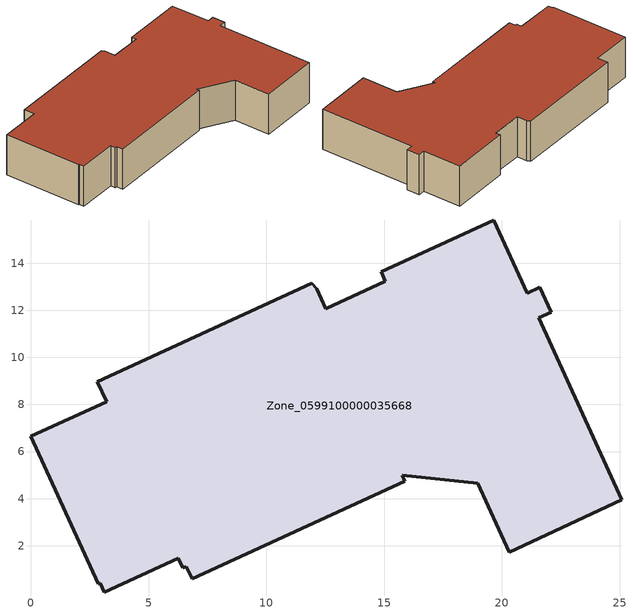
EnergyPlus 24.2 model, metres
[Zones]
Zone_0599100000035668
 floor ground (C_G): 11.92,13.15 12.13,12.92 12.52,12.07 15.05,13.23 14.87,13.63 19.66,15.83 21.08,12.73 21.6,12.97 22.09,11.91 21.56,11.67 25.09,3.95 20.31,1.73 18.98,4.65 15.77,4.99 15.88,4.75 6.85,0.61 6.59,1.12 6.45,1.06 6.26,1.48 3.11,0.04 2.94,0.42 2.86,0.38 0,6.64 3.22,8.11 2.83,8.97 z0
 wall outside (C_F): 22.09,11.91 21.6,12.97 21.08,12.73 19.66,15.83 14.87,13.63 15.05,13.23 12.52,12.07 12.13,12.92 11.92,13.15 2.83,8.97 3.22,8.11 0,6.64 2.86,0.38 2.94,0.42 3.11,0.04 6.26,1.48 6.45,1.06 6.59,1.12 6.85,0.61 15.88,4.75 15.77,4.99 18.98,4.65 20.31,1.73 25.09,3.95 21.56,11.67 22.09,11.91 z0:3.71
 roof outside (C_R): 12.13,12.92 11.92,13.15 2.83,8.97 3.22,8.11 0,6.64 2.86,0.38 2.94,0.42 3.11,0.04 6.26,1.48 6.45,1.06 6.59,1.12 6.85,0.61 15.88,4.75 15.77,4.99 18.98,4.65 20.31,1.73 25.09,3.95 21.56,11.67 22.09,11.91 21.6,12.97 21.08,12.73 19.66,15.83 14.87,13.63 15.05,13.23 12.52,12.07 z3.71
[BUILDING]
Pand.0599100000035668: North Axis=0; Terrain=City; Loads Convergence Tolerance Value=0.04; Temperature Convergence Tolerance Value=0.4; Solar Distribution=FullExterior; Maximum Number of Warmup Days=25; Minimum Number of Warmup Days=1
[Site:Location]
Rotterdam.The.Hague.AP_ZH_NLD Design_Conditions: Latitude=51.96; Longitude=4.45; Time Zone=1; Elevation=-4.5
[SITE:GROUNDTEMPERATURE:BUILDINGSURFACE]
18, 18, 18, 18, 18, 18, 18, 18, 18, 18, 18, 18
[MATERIAL] Thermal Absorptance=0.9; Solar Absorptance=0.7; Visible Absorptance=0.7
Name | Roughness | Thickness | Conductivity | Density | Specific Heat
G.D.1965 | MediumSmooth | 0.15 | 1 | 540 | 1210
F.D.1965 | Rough | 0.3 | 0.857143 | 1920 | 840
R.D.1965 | MediumRough | 0.2 | 0.08 | 1500 | 1000
[CONSTRUCTION]
C_G: G.D.1965
C_F: F.D.1965
C_R: R.D.1965
[ZONE]
Zone_0599100000035668: Type=1; Multiplier=1; Ceiling Height=Autocalculate; Volume=Autocalculate; Floor Area=autocalculate; Part of Total Floor Area=Yes
[ZONEINFILTRATION:DESIGNFLOWRATE]
Infil_Zone_0599100000035668: Zone or ZoneList or Space or SpaceList=Zone_0599100000035668; Schedule=AlwaysOn; Design Flow Rate Calculation Method=Flow/Area; Flow Rate per Floor Area=0.0042; Constant Term Coefficient=1; Temperature Term Coefficient=0; Velocity Term Coefficient=0; Velocity Squared Term Coefficient=0
[HVACTEMPLATE:ZONE:IDEALLOADSAIRSYSTEM]
Zone_0599100000035668: Maximum Heating Supply Air Temperature=50; Minimum Cooling Supply Air Temperature=13; Maximum Heating Supply Air Humidity Ratio=0.0156; Minimum Cooling Supply Air Humidity Ratio=0.0077; Heating Limit=NoLimit; Cooling Limit=NoLimit; Dehumidification Control Type=ConstantSensibleHeatRatio; Cooling Sensible Heat Ratio=0.7; Dehumidification Setpoint=60; Humidification Control Type=None; Humidification Setpoint=30; Outdoor Air Method=None; Outdoor Air Flow Rate per Person=0.00944; Outdoor Air Flow Rate per Zone Floor Area=0; Outdoor Air Flow Rate per Zone=0; Demand Controlled Ventilation Type=None; Outdoor Air Economizer Type=NoEconomizer; Heat Recovery Type=None; Sensible Heat Recovery Effectiveness=0.7; Latent Heat Recovery Effectiveness=0.65
[ZONECONTROL:THERMOSTAT]
ThermostatControl_Zone_0599100000035668: Zone or ZoneList=Zone_0599100000035668; Control Type Schedule=DualSetpointControlType; Control 1=Thermostat_Zone_0599100000035668; Temperature Difference Between Cutout And Setpoint=0
[THERMOSTATSETPOINT:DUALSETPOINT]
Thermostat_Zone_0599100000035668: Heating Setpoint Temperature Schedule=HeatingSetpoint_Zone_0599100000035668; Cooling Setpoint Temperature Schedule=CoolingSetpoint_Zone_0599100000035668
[SCHEDULE:COMPACT]
HeatingSetpoint_Zone_0599100000035668: Through: 12/31, For: AllDays, Until: 24:00, 21
CoolingSetpoint_Zone_0599100000035668: Through: 12/31, For: AllDays, Until: 24:00, 24
DualSetpointControlType: Through: 12/31, For: AllDays, Until: 24:00, 4
AlwaysOn: Through: 12/31, For: AllDays, Until: 24:00, 1
